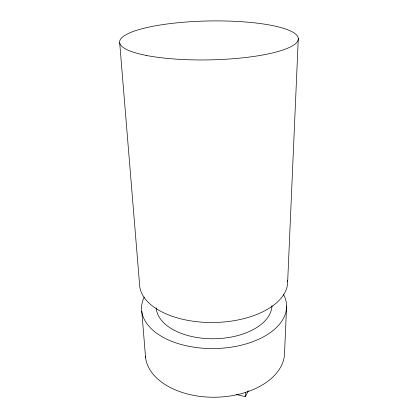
<?xml version="1.0" encoding="UTF-8"?>
<svg xmlns="http://www.w3.org/2000/svg" width="418" height="418" viewBox="0 0 418 418"><rect width="100%" height="100%" fill="white"/><g stroke="black" fill="none" stroke-linecap="round" stroke-linejoin="round"><path stroke-width="0.63" d="M236.175 394.435L245.476 396.661L245.518 392.105M286.596 306.164L284.569 352.51A69.607 43.885 -1.1 0 1 216.759 397.204A69.607 43.885 -1.1 0 1 145.459 356.371M287.673 281.507L298.295 38.425M245.476 396.661L248.25 390.788M119.705 42.95L139.743 286.586A74.07 39.783 -1.1 0 0 217.595 322.393A74.07 39.783 -1.1 0 0 287.626 280.285M141.775 311.269L145.589 357.646M271.966 305.589A57.919 32.933 -1.1 0 1 214.69 338.752A57.919 32.933 -1.1 0 1 156.186 307.815M283.566 294.528A72.523 41.304 -1.1 0 1 214.742 348.549A72.523 41.304 -1.1 0 1 144.241 297.052M146.634 55.516A89.368 19.458 -1.1 0 0 295.573 43.629A89.368 19.458 -1.1 0 0 184.672 22.144A89.368 19.458 -1.1 0 0 146.634 55.516"/></g></svg>
